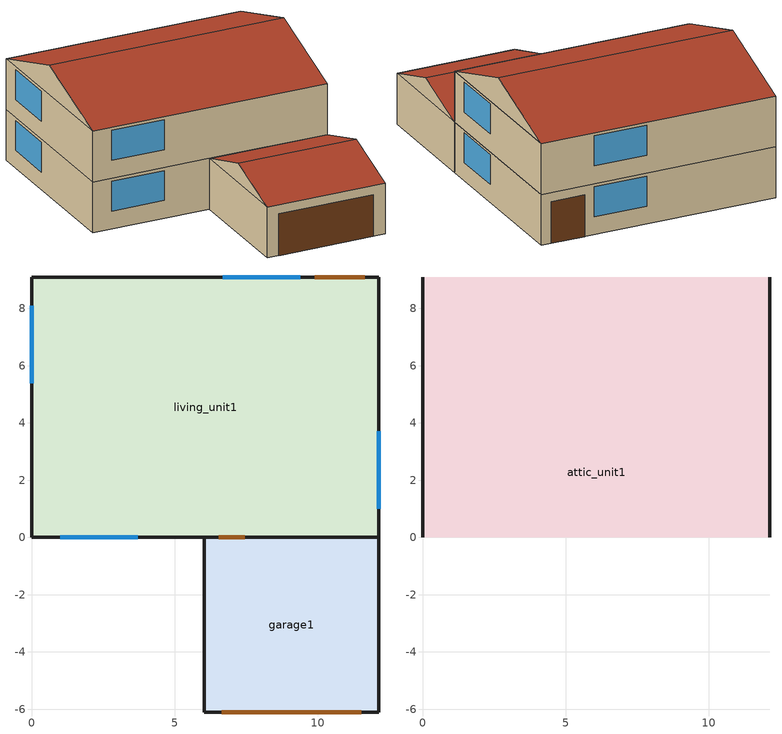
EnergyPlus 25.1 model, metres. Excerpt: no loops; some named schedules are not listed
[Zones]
living_unit1
 floor adiabatic (Interior Floor): 0,0 0,9.1 12.13,9.1 12.13,0 z2.6
 floor ground (Interior Floor): 0,0 0,9.1 12.13,9.1 12.13,0 z0.01
 wall outside (Exterior Wall): 12.13,0 12.13,9.1 0,9.1 0,0 6.04,0 z0.01:2.6; 0,0 12.13,0 12.13,9.1 0,9.1 0,0 z2.6:5.19
 wall to garage1 (Exterior Wall): 6.04,0 12.13,0 z0.01:2.6
 window (Exterior Window): 1,0 3.71,0 / 9.39,9.1 6.68,9.1 / 12.13,1 12.13,3.71 / 0,8.1 0,5.39 z0.92:2.45; 1,0 3.71,0 / 9.39,9.1 6.68,9.1 / 12.13,1 12.13,3.71 / 0,8.1 0,5.39 z3.52:5.04
 door (Exterior Door): 11.63,9.1 9.89,9.1 z0.01:2.14
 door inside (Exterior Door): 6.54,0 7.45,0 z0.01:2.14
 ceiling to attic_unit1 (Interior Ceiling): 0,0 12.13,0 12.13,9.1 0,9.1 z5.19
garage1
 floor ground (Interior Floor): 6.04,-6.1 6.04,0 12.13,0 12.13,-6.1 z0.01
 wall outside (Gable_end): 6.04,0 6.04,-6.1 12.13,-6.1 12.13,0 z0.01:2.6; 12.13,-6.1,2.6 12.13,0,2.6 12.13,-3.05,3.61; 6.04,0,2.6 6.04,-6.1,2.6 6.04,-3.05,3.61
 door (Exterior Door): 6.65,-6.1 11.52,-6.1 z0.01:2.14
 roof outside (Exterior Roof): 6.04,-6.1,2.6 12.13,-6.1,2.6 12.13,-3.05,3.61 6.04,-3.05,3.61; 12.13,0,2.6 6.04,0,2.6 6.04,-3.05,3.61 12.13,-3.05,3.61
attic_unit1
 wall outside (Gable_end): 12.13,0,5.19 12.13,9.1,5.19 12.13,4.55,6.7; 0,9.1,5.19 0,0,5.19 0,4.55,6.7
 roof outside (Exterior Roof): 0,0,5.19 12.13,0,5.19 12.13,4.55,6.7 0,4.55,6.7; 12.13,9.1,5.19 0,9.1,5.19 0,4.55,6.7 12.13,4.55,6.7
[Building]
US+SF+CZ3AWH+elecres+slab+IECC_2024: North Axis=0; Terrain=Suburbs; Loads Convergence Tolerance Value=0.04; Temperature Convergence Tolerance Value=0.4; Solar Distribution=FullExterior; Maximum Number of Warmup Days=25; Minimum Number of Warmup Days=6
[Site:Location]
Montgomery Dannelly Field_AL_USA Design_Conditions: Latitude=32.3; Longitude=-86.4; Time Zone=-6; Elevation=62
[SizingPeriod:DesignDay] Day of Month=21; DryBulb Temperature Range Modifier Type=DefaultMultipliers; Humidity Condition Type=Wetbulb; Barometric Pressure=100582; Rain Indicator=No; Snow Indicator=No; Daylight Saving Time Indicator=No
Name | Month | Day Type | Maximum DryBulb Temperature | Daily DryBulb Temperature Range | Wetbulb or DewPoint at Maximum DryBulb | Wind Speed | Wind Direction | Solar Model Indicator | Sky Clearness | ASHRAE Clear Sky Optical Depth for Beam Irradiance taub | ASHRAE Clear Sky Optical Depth for Diffuse Irradiance taud
Montgomery Dannelly Field Ann Htg 99.6% Condns DB | 1 | WinterDesignDay | -4.6 | 0 | -4.6 | 2.6 | 310 | ASHRAEClearSky | 0
Montgomery Dannelly Field Ann Clg .4% Condns DB=>MWB | 7 | SummerDesignDay | 35.7 | 10.9 | 24.7 | 3.1 | 300 | ASHRAETau |  | 0.573 | 1.761
[Site:WaterMainsTemperature]
Calculation Method=Correlation; Annual Average Outdoor Air Temperature=17.95; Maximum Difference In Monthly Average Outdoor Air Temperatures=19.7
[Material]
Name | Roughness | Thickness | Conductivity | Density | Specific Heat | Thermal Absorptance | Solar Absorptance | Visible Absorptance
sheathing_consol_layer | Rough | 0.0127 | 0.0940184 | 685.008 | 1172.332
ceil_consol_layer | Rough | 0.340392 | 0.0617176 | 41.9286 | 776.251
wall_consol_layer | Rough | 0.1397 | 0.057165 | 120.801 | 1036.26
Asphalt_shingle | MediumRough | 0.00633985 | 0.08186 | 1121.29 | 1255.2 | 0.9 | 0.75
cement_stucco | MediumSmooth | 0.01905 | 0.721 | 1865.58 | 878.64
syn_stucco | MediumSmooth | 0.003048 | 0.0865 | 400 | 878.64 | 0.7
Drywall_1/2in | MediumSmooth | 0.0127 | 0.16009 | 800.923 | 1087.84
OSB_5/8in | MediumSmooth | 0.015875 | 0.1163 | 544.627 | 1213.36
OSB_7/16in | MediumSmooth | 0.0111125 | 0.1163 | 544.627 | 1213.36
Plywood_3/4in | Rough | 0.01905 | 0.115458 | 544.68 | 674.54 | 0.9 | 0.7 | 0.7
Carpet_n_pad | MediumSmooth | 0.0254001 | 0.0601314 | 32.0369 | 836.8 | 0.9 | 0.7 | 0.7
OSB_1/2in | MediumSmooth | 0.0127 | 0.1163 | 544.627 | 1213.36 | 0.9 | 0.7 | 0.7
door_const | Smooth | 0.0422696 | 0.0720096 | 512.64 | 767.58
Std Wood 6inch | MediumSmooth | 0.15 | 0.12 | 540 | 1210 | 0.9 | 0.7 | 0.7
[Material:NoMass]
Bldg_paper_felt: Roughness=Smooth; Thermal Resistance=0.0105666
[Material:AirGap]
Air_4_in_vert: Thermal Resistance=0.158499
[WindowMaterial:SimpleGlazingSystem]
Glass: UFactor=1.70358; Solar Heat Gain Coefficient=0.216875; Visible Transmittance=0.88
[WindowMaterial:Blind]
int_blind: Slat Orientation=Horizontal; Slat Width=0.025; Slat Separation=0.01875; Slat Thickness=0.001; Slat Angle=45; Slat Conductivity=221; Slat Beam Solar Transmittance=0; Front Side Slat Beam Solar Reflectance=0.5; Back Side Slat Beam Solar Reflectance=0.5; Slat Diffuse Solar Transmittance=0; Front Side Slat Diffuse Solar Reflectance=0.5; Back Side Slat Diffuse Solar Reflectance=0.5; Slat Beam Visible Transmittance=0; Front Side Slat Beam Visible Reflectance=0.5; Back Side Slat Beam Visible Reflectance=0.5; Slat Diffuse Visible Transmittance=0; Front Side Slat Diffuse Visible Reflectance=0.5; Back Side Slat Diffuse Visible Reflectance=0.5; Slat Infrared Hemispherical Transmittance=0; Front Side Slat Infrared Hemispherical Emissivity=0.9; Back Side Slat Infrared Hemispherical Emissivity=0.9; Blind to Glass Distance=0.05; Blind Top Opening Multiplier=0.5; Blind Bottom Opening Multiplier=0.5; Blind Left Side Opening Multiplier=0.5; Blind Right Side Opening Multiplier=0.5
[Construction]
Exterior Wall: syn_stucco, sheathing_consol_layer, OSB_7/16in, wall_consol_layer, Drywall_1/2in
InteriorFurnishings: Std Wood 6inch
Interior Floor: Plywood_3/4in, Carpet_n_pad
Interior Ceiling: ceil_consol_layer, Drywall_1/2in
Exterior Roof: Asphalt_shingle, OSB_1/2in
Exterior Window: Glass
Exterior Door: door_const
Gable_end: cement_stucco, Bldg_paper_felt, OSB_5/8in, Air_4_in_vert, Drywall_1/2in
window_w_blinds: Glass, int_blind
[Zone] Multiplier=1
living_unit1; garage1; attic_unit1
[WindowShadingControl]
Shades-living_unit1: Zone=living_unit1; Shading Type=InteriorBlind; Construction with Shading=window_w_blinds; Shading Control Type=OnIfScheduleAllows; Schedule=shading_2012iecc; Shading Control Is Scheduled=Yes; Glare Control Is Active=No; Multiple Surface Control Type=Sequential; Fenestration Surface 1=Window_ldf_1.unit1; Fenestration Surface 2=Window_ldb_1.unit1; Fenestration Surface 3=Window_sdr_1.unit1; Fenestration Surface 4=Window_sdl_1.unit1; Fenestration Surface 5=Window_ldf_2.unit1; Fenestration Surface 6=Window_ldb_2.unit1; Fenestration Surface 7=Window_sdr_2.unit1; Fenestration Surface 8=Window_sdl_2.unit1
[InternalMass]
Internalmass_unit1: Construction=InteriorFurnishings; Zone or ZoneList=living_unit1; Surface Area=9.89591
[Shading:Overhang] Height above Window or Door=0; Tilt Angle from WindowDoor=90; Left extension from WindowDoor Width=0; Right extension from WindowDoor Width=0; Depth=0.0152439
Name | Window or Door
Overhang_sdr_1.unit1 | Window_sdr_1.unit1
Overhang_sdr_2.unit1 | Window_sdr_2.unit1
[GroundHeatTransfer:Control]
gtp_control: Run Basement Preprocessor=no; Run Slab Preprocessor=yes
[GroundHeatTransfer:Slab:Materials]
NMAT Number of materials=2; ALBEDO Surface Albedo No Snow=0.16; ALBEDO Surface Albedo Snow=0.4; EPSLW Surface Emissivity No Snow=0.9; EPSLW Surface Emissivity Snow=0.9; Z0 Surface Roughness No Snow=0.75; Z0 Surface Roughness Snow=0.05; HIN Indoor HConv Downward Flow=6; HIN Indoor HConv Upward=9
[GroundHeatTransfer:Slab:MatlProps]
RHO Slab Material density=2300; RHO Soil Density=1200; CP Slab CP=650; CP Soil CP=1200; TCON Slab k=0.9; TCON Soil k=1
[GroundHeatTransfer:Slab:BoundConds]
EVTR Is surface evapotranspiration modeled=FALSE; FIXBC is the lower boundary at a fixed temperature=TRUE; TDEEPin=10; USRHflag Is the ground surface h specified by the user=FALSE
[GroundHeatTransfer:Slab:BldgProps]
IYRS Number of years to iterate=10; Shape Slab shape=0; HBLDG Building height=4; TIN1 January Indoor Average Temperature Setpoint=22.22; TIN2 February Indoor Average Temperature Setpoint=22.22; TIN3 March Indoor Average Temperature Setpoint=22.22; TIN4 April Indoor Average Temperature Setpoint=22.22; TIN5 May Indoor Average Temperature Setpoint=22.22; TIN6 June Indoor Average Temperature Setpoint=23.88; TIN7 July Indoor Average Temperature Setpoint=23.88; TIN8 August Indoor Average Temperature Setpoint=23.88; TIN9 September Indoor Average Temperature Setpoint=23.88; TIN10 October Indoor Average Temperature Setpoint=22.22; TIN11 November Indoor Average Temperature Setpoint=22.22; TIN12 December Indoor Average Temperature Setpoint=22.22; TINAmp Daily Indoor sine wave variation amplitude=0; ConvTol Convergence Tolerance=0.1
[GroundHeatTransfer:Slab:Insulation]
RINS R value of under slab insulation=0; DINS Width of strip of under slab insulation=0; RVINS R value of vertical insulation=1.761; ZVINS Depth of vertical insulation=0.6; IVINS Flag Is there vertical insulation=1
[GroundHeatTransfer:Slab:EquivalentSlab]
APRatio The area to perimeter ratio for this slab=2.59995; SLABDEPTH Thickness of slab on grade=0.1; CLEARANCE Distance from edge of slab to domain edge=15; ZCLEARANCE Distance from bottom of slab to domain bottom=15
[GroundHeatTransfer:Basement:SimParameters]
F Multiplier for the ADI solution=0.1; IYRS Maximum number of yearly iterations=15
[GroundHeatTransfer:Basement:MatlProps]
NMAT Number of materials in this domain=6; Density for Foundation Wall=2243; density for Floor Slab=2243; density for Ceiling=311; density for Soil=1500; density for Gravel=2000; density for Wood=449; Specific heat for foundation wall=880; Specific heat for floor slab=880; Specific heat for ceiling=1530; Specific heat for soil=840; Specific heat for gravel=720; Specific heat for wood=1530; Thermal conductivity for foundation wall=1.4; Thermal conductivity for floor slab=1.4; Thermal conductivity for ceiling=0.09; thermal conductivity for soil=1.1; thermal conductivity for gravel=1.9; thermal conductivity for wood=0.12
[GroundHeatTransfer:Basement:Insulation]
REXT R Value of any exterior insulation=1.761e-05; INSFULL Flag Is the wall fully insulated=True
[GroundHeatTransfer:Basement:SurfaceProps]
ALBEDO Surface albedo for No snow conditions=0.16; ALBEDO Surface albedo for snow conditions=0.4; EPSLN Surface emissivity No Snow=0.94; EPSLN Surface emissivity with Snow=0.86; VEGHT Surface roughness No snow conditions=6; VEGHT Surface roughness Snow conditions=0.25; PET Flag Potential evapotranspiration on=False
[GroundHeatTransfer:Basement:BldgData]
DWALL Wall thickness=0.2; DSLAB Floor slab thickness=0.243828; DGRAVXY Width of gravel pit beside basement wall=0.3; DGRAVZN Gravel depth extending above the floor slab=0.2; DGRAVZP Gravel depth below the floor slab=0.1
[GroundHeatTransfer:Basement:Interior]
COND Flag Is the basement conditioned=True; HIN Downward convection only heat transfer coefficient=0.92; HIN Upward convection only heat transfer coefficient=4.04; HIN Horizontal convection only heat transfer coefficient=3.08; HIN Downward combined convection and radiation heat transfer coefficient=6.13; HIN Upward combined convection and radiation heat transfer coefficient=9.26; HIN Horizontal combined convection and radiation heat transfer coefficient=8.29
[GroundHeatTransfer:Basement:ComBldg]
January average temperature=21; February average temperature=21; March average temperature=21; April average temperature=21; May average temperature=24; June average temperature=24; July average temperature=24; August average temperature=24; September average temperature=24; October average temperature=24; November average temperature=21; December average temperature=21; Daily variation sine wave amplitude=21
[GroundHeatTransfer:Basement:EquivSlab]
APRatio The area to perimeter ratio for this slab=2.59995; EquivSizing Flag=True
[GroundHeatTransfer:Basement:EquivAutoGrid]
CLEARANCE Distance from outside of wall to edge of 3D ground domain=15; SlabDepth Thickness of the floor slab=0.1; BaseDepth Depth of the basement wall below grade=1.21914
[People]
people_unit1: Zone or ZoneList or Space or SpaceList=living_unit1; Number of People Schedule=Occupancy; Number of People Calculation Method=People; Number of People=3; Fraction Radiant=0; Sensible Heat Fraction=autocalculate; Activity Level Schedule=activity_sch; Enable ASHRAE 55 Comfort Warnings=No; Mean Radiant Temperature Calculation Type=EnclosureAveraged
[Lights] Zone or ZoneList or Space or SpaceList=living_unit1; Schedule=InteriorLightingHE; Design Level Calculation Method=LightingLevel; Return Air Fraction=0; Fraction Radiant=0.6; Fraction Visible=0.2; Fraction Replaceable=0
Name | Lighting Level
Living Hardwired Lighting1 | 232.336
Living Plug-in Lighting1 | 105.654
[ElectricEquipment] Zone or ZoneList or Space or SpaceList=living_unit1; Design Level Calculation Method=EquipmentLevel
Name | Schedule | Design Level | Fraction Latent | Fraction Radiant | Fraction Lost | EndUse Subcategory
dishwasher1 | DishWasher_equip_sch | 37.141 | 0.15 | 0.6 | 0.25 | dishwasher
refrigerator1 | Refrigerator | 84.3882 | 0 | 1 | 0 | refrigerator
clotheswasher1 | ClothesWasher_equip_sch | 12.6932 | 0 | 0.8 | 0.2 | clotheswasher
electric_dryer1 | ClothesDryer | 213.065 | 0.05 | 0.15 | 0.8 | electric_dryer
electric_range1 | CookingRange | 248.154 | 0.3 | 0.4 | 0.3 | electric_range
television1 | InteriorLighting | 0 | 0 | 1 | 0 | television
electric_mels1 | MiscPlugLoad | 567.464 | 0.06 | 0.69 | 0.25 | electric_mels
IECC_Adj1 | MiscPlugLoad | 340.847 | 0.062439 | 0.411909 | 0.251045 | IECC_adj
[ZoneVentilation:DesignFlowRate]
Ventilation_unit1: Zone or ZoneList or Space or SpaceList=living_unit1; Schedule=always_avail; Design Flow Rate Calculation Method=Flow/Zone; Design Flow Rate=0; Ventilation Type=Exhaust; Fan Pressure Rise=0; Fan Total Efficiency=0.6; Constant Term Coefficient=1; Temperature Term Coefficient=0; Velocity Term Coefficient=0; Velocity Squared Term Coefficient=0; Minimum Indoor Temperature=-100; Maximum Indoor Temperature=100; Delta Temperature=-100; Minimum Outdoor Temperature=-100; Maximum Outdoor Temperature=100; Maximum Wind Speed=40
[Exterior:Lights]
Name | Schedule | Design Level | EndUse Subcategory
Exterior-Lights_unit1 | ExteriorLighting | 43.2425 | Exterior-Lights
Garage-Lights_unit1 | InteriorLightingHE | 7.16295 | Garage-Lights
[Fan:ZoneExhaust]
Zone Exhaust Fan_unit1: Availability Schedule=PowerOutage_Avail; Fan Total Efficiency=0.6; Pressure Rise=454.046; Maximum Flow Rate=0.0283168; EndUse Subcategory=Ventilation; System Availability Manager Coupling Mode=Decoupled
[AvailabilityManager:Scheduled]
System availability: Schedule=PowerOutage_Avail
[Schedule:Day:Hourly]
OccupancyDay: 1, 1, 1, 1, 1, 1, 1, 0.8831, 0.40861, 0.24189, 0.24189, 0.24189, 0.24189, 0.24189, 0.24189, 0.24189, 0.29498, 0.5531, 0.89693, 0.89693, 0.89693, 1, 1, 1
LightingDay: 0.0625, 0.0625, 0.0625, 0.0625, 0.1875, 0.390625, 0.4375, 0.390625, 0.171875, 0.117188, 0.117188, 0.117188, 0.117188, 0.117188, 0.117188, 0.203125, 0.4375, 0.609375, 0.820312, 0.984375, 1, 0.6875, 0.382812, 0.15625
ExteriorLightingDay: 1, 1, 1, 1, 1, 1, 0, 0, 0, 0, 0, 0, 0, 0, 0, 0, 0, 0, 1, 1, 1, 1, 1, 1
LightingDay_EELighting: 0.06875, 0.06875, 0.06875, 0.06875, 0.20625, 0.429688, 0.48125, 0.429688, 0.189062, 0.128906, 0.128906, 0.128906, 0.128906, 0.128906, 0.128906, 0.223438, 0.48125, 0.670312, 0.902344, 1, 1, 0.75625, 0.421094, 0.171875
RefrigeratorDay: 0.8, 0.782696, 0.765594, 0.742857, 0.731388, 0.731388, 0.75996, 0.8, 0.817103, 0.828571, 0.8, 0.8, 0.839839, 0.839839, 0.828571, 0.839839, 0.885714, 0.971429, 1, 0.971429, 0.942857, 0.925553, 0.885714, 0.828571
MiscPlugLoadDay: 0.60749, 0.559339, 0.552853, 0.545071, 0.524481, 0.585279, 0.676232, 0.718547, 0.60749, 0.517023, 0.529183, 0.529345, 0.520428, 0.538424, 0.568742, 0.600357, 0.710117, 0.862678, 0.936608, 0.966764, 1, 0.976654, 0.845169, 0.734436
CookingRangeDay: 0.0471585, 0.0471585, 0.0235459, 0.0235459, 0.0471585, 0.0707044, 0.165088, 0.283018, 0.306564, 0.320771, 0.283018, 0.330176, 0.377335, 0.306564, 0.292423, 0.377335, 0.613194, 1, 0.778348, 0.400947, 0.235859, 0.165088, 0.103722, 0.0707044
DishwasherWeekday_equip_sch: 0.129162, 0.0573867, 0.042998, 0.0286934, 0.0286934, 0.0860801, 0.172244, 0.258408, 0.488208, 0.545594, 0.473819, 0.402044, 0.344573, 0.387655, 0.315879, 0.301491, 0.315879, 0.416348, 0.732312, 0.933333, 0.761005, 0.559983, 0.373266, 0.258408
DishwasherWeekend_equip_sch: 0.138388, 0.0614858, 0.0460692, 0.0307429, 0.0307429, 0.0922286, 0.184547, 0.276866, 0.52308, 0.584565, 0.507663, 0.430761, 0.369185, 0.415344, 0.338442, 0.323026, 0.338442, 0.446087, 0.78462, 1, 0.815362, 0.599982, 0.399928, 0.276866
DishwasherVacation_equip_sch; ClothesWasherVacation_equip_sch; ClothesDryerVacation: 0, 0, 0, 0, 0, 0, 0, 0, 0, 0, 0, 0, 0, 0, 0, 0, 0, 0, 0, 0, 0, 0, 0, 0
ClothesWasherWeekday_equip_sch: 0.0887931, 0.0710155, 0.0354602, 0.0354602, 0.0710155, 0.106571, 0.213142, 0.461934, 0.692948, 0.817391, 0.799614, 0.710725, 0.639615, 0.568599, 0.497489, 0.461934, 0.479711, 0.461934, 0.461934, 0.461934, 0.461934, 0.444156, 0.30203, 0.159904
ClothesWasherWeekend_equip_sch: 0.10863, 0.0868807, 0.0433822, 0.0433822, 0.0868807, 0.130379, 0.260758, 0.565131, 0.847755, 1, 0.978251, 0.869505, 0.782508, 0.695627, 0.60863, 0.565131, 0.586881, 0.565131, 0.565131, 0.565131, 0.565131, 0.543382, 0.369505, 0.195627
ClothesDryerWeekday: 0.0996819, 0.0598091, 0.0398727, 0.0199364, 0.0398727, 0.0598091, 0.159491, 0.318982, 0.486427, 0.685791, 0.785473, 0.817391, 0.7456, 0.677837, 0.610073, 0.578155, 0.558218, 0.546236, 0.518346, 0.510391, 0.5263, 0.546236, 0.4386, 0.239236
ClothesDryerWeekend: 0.121951, 0.0731707, 0.0487805, 0.0243902, 0.0487805, 0.0731707, 0.195122, 0.390244, 0.595097, 0.839, 0.960951, 1, 0.91217, 0.829268, 0.746366, 0.707317, 0.682927, 0.668268, 0.634146, 0.624415, 0.643878, 0.668268, 0.536585, 0.292683
[SCHEDULE:DAY:HOURLY]
PowerOutage_Day: 0, 0, 0, 0, 0, 0, 0, 0, 0, 0, 0, 0, 0, 0, 0, 0, 0, 0, 0, 0, 0, 0, 0, 0
[Schedule:Week:Compact]
RefrigeratorWeek: For: AllDays, RefrigeratorDay
MiscPlugLoadWeek: For: AllDays, MiscPlugLoadDay
CookingRangeWeek: For: AllDays, CookingRangeDay
DishwasherWeek_equip_sch: For: Weekdays, DishwasherWeekday_equip_sch, For: CustomDay1, DishwasherVacation_equip_sch, For: AllOtherDays, DishwasherWeekend_equip_sch
ClothesWasherWeek_equip_sch: For: Weekdays, ClothesWasherWeekday_equip_sch, For: CustomDay1, ClothesWasherVacation_equip_sch, For: AllOtherDays, ClothesWasherWeekend_equip_sch
ClothesDryerWeek: For: Weekdays, ClothesDryerWeekday, For: CustomDay1, ClothesDryerVacation, For: AllOtherDays, ClothesDryerWeekend
OccupancyWeek: AllDays, OccupancyDay
LightingProfileWeek: For: AllDays, LightingDay
LightingProfileWeek_EELighting: For: AllDays, LightingDay_EELighting
ExteriorLightingProfileWeek: For: AllDays, ExteriorLightingDay
[SCHEDULE:WEEK:COMPACT]
PowerOutage_Week: For: AllDays, PowerOutage_Day
[Schedule:Year]
Occupancy: OccupancyWeek, 1, 1, 12, 31
InteriorLighting: LightingProfileWeek, 1, 1, 7, 15, PowerOutage_Week, 7, 16, 7, 18, LightingProfileWeek, 7, 19, 12, 15, PowerOutage_Week, 12, 16, 12, 18, LightingProfileWeek, 12, 19, 12, 31
InteriorLightingHE: LightingProfileWeek_EELighting, 1, 1, 7, 15, PowerOutage_Week, 7, 16, 7, 18, LightingProfileWeek_EELighting, 7, 19, 12, 15, PowerOutage_Week, 12, 16, 12, 18, LightingProfileWeek_EELighting, 12, 19, 12, 31
ExteriorLighting: ExteriorLightingProfileWeek, 1, 1, 12, 31
Refrigerator: RefrigeratorWeek, 1, 1, 7, 15, PowerOutage_Week, 7, 16, 7, 18, RefrigeratorWeek, 7, 19, 12, 15, PowerOutage_Week, 12, 16, 12, 18, RefrigeratorWeek, 12, 19, 12, 31
MiscPlugLoad: MiscPlugLoadWeek, 1, 1, 7, 15, PowerOutage_Week, 7, 16, 7, 18, MiscPlugLoadWeek, 7, 19, 12, 15, PowerOutage_Week, 12, 16, 12, 18, MiscPlugLoadWeek, 12, 19, 12, 31
CookingRange: CookingRangeWeek, 1, 1, 7, 15, PowerOutage_Week, 7, 16, 7, 18, CookingRangeWeek, 7, 19, 12, 15, PowerOutage_Week, 12, 16, 12, 18, CookingRangeWeek, 12, 19, 12, 31
Dishwasher_equip_sch: DishwasherWeek_equip_sch, 1, 1, 7, 15, PowerOutage_Week, 7, 16, 7, 18, DishwasherWeek_equip_sch, 7, 19, 12, 15, PowerOutage_Week, 12, 16, 12, 18, DishwasherWeek_equip_sch, 12, 19, 12, 31
ClothesWasher_equip_sch: ClothesWasherWeek_equip_sch, 1, 1, 7, 15, PowerOutage_Week, 7, 16, 7, 18, ClothesWasherWeek_equip_sch, 7, 19, 12, 15, PowerOutage_Week, 12, 16, 12, 18, ClothesWasherWeek_equip_sch, 12, 19, 12, 31
ClothesDryer: ClothesDryerWeek, 1, 1, 7, 15, PowerOutage_Week, 7, 16, 7, 18, ClothesDryerWeek, 7, 19, 12, 15, PowerOutage_Week, 12, 16, 12, 18, ClothesDryerWeek, 12, 19, 12, 31
[Schedule:Compact]
activity_sch: Through: 12/31, For: AllDays, Until: 24:00, 117.28
shading_2012iecc: Through: 12/31, For: AllDays, Until 24:00, 0
always_avail: Through: 12/31, For: AllDays, Until: 24:00, 1
[SCHEDULE:COMPACT]
PowerOutage_Avail: Through: 7/15, For: AllDays, Until: 24:00, 1, Through: 7/18, For: AllDays, Until: 24:00, 0, Through: 12/15, For: AllDays, Until: 24:00, 1, Through: 12/18, For: AllDays, Until: 24:00, 0, Through: 12/31, For: AllDays, Until: 24:00, 1
[AirflowNetwork:MultiZone:Zone] Indoor and Outdoor Temperature Difference Upper Limit for Minimum Venting Open Factor=100; Indoor and Outdoor Enthalpy Difference Upper Limit for Minimum Venting Open Factor=300000
Name | Ventilation Control Mode | Minimum Venting Open Factor | Indoor and Outdoor Temperature Difference Lower Limit For Maximum Venting Open Factor | Indoor and Outdoor Enthalpy Difference Lower Limit For Maximum Venting Open Factor | Venting Availability Schedule
living_unit1; garage1 | NoVent | 0 | 0 | 0
attic_unit1 | Constant |  |  |  | inf_sch
[AirflowNetwork:MultiZone:Surface] WindowDoor Opening Factor or Crack Factor=1
Roof_front_unit1: Leakage Component=AtticVent; Ventilation Control Mode=Constant; Minimum Venting Open Factor=0; Indoor and Outdoor Temperature Difference Upper Limit for Minimum Venting Open Factor=100; Indoor and Outdoor Enthalpy Difference Upper Limit for Minimum Venting Open Factor=300000; Venting Availability Schedule=inf_sch
Roof_back_unit1; Roof_right_unit1; Roof_left_unit1: Leakage Component=AtticVent; Ventilation Control Mode=Constant; Indoor and Outdoor Temperature Difference Upper Limit for Minimum Venting Open Factor=100; Indoor and Outdoor Enthalpy Difference Upper Limit for Minimum Venting Open Factor=300000; Venting Availability Schedule=inf_sch
Roof_front_garage1; Roof_back_garage1: Leakage Component=ZoneLeak_GarageRoof; Ventilation Control Mode=NoVent
Roof_right_garage1; Roof_left_garage1: Leakage Component=ZoneLeak_GarageGable; Ventilation Control Mode=NoVent
Wall_ldf_1.garage1: Leakage Component=ZoneLeak_GarageShortWall; Ventilation Control Mode=NoVent
Wall_ldb_1.garage1: Leakage Component=ZoneLeak_GarageSharedWall; Ventilation Control Mode=NoVent
Wall_sdl_1.garage1; Wall_sdr_1.garage1: Leakage Component=ZoneLeak_GarageLongWall; Ventilation Control Mode=NoVent
ceiling_unit1: Leakage Component=ZoneLeak_Ceiling; Ventilation Control Mode=NoVent
Wall_ldf_1.unit1; Wall_ldb_1.unit1; Wall_ldf_2.unit1; Wall_ldb_2.unit1: Leakage Component=ZoneLeak_LongWall; Ventilation Control Mode=NoVent
Wall_sdl_1.unit1; Wall_sdr_1.unit1; Wall_sdr_2.unit1; Wall_sdl_2.unit1: Leakage Component=ZoneLeak_ShortWall; Ventilation Control Mode=NoVent
Wall_sdr_2.unit1: Leakage Component=Zone Exhaust Fan_unit1; Ventilation Control Mode=Constant
[AirflowNetwork:Distribution:Linkage]
Name | Node 1 | Node 2 | Component | Thermal Zone
MainSupplyLink_unit1 | EquipmentInletNode_unit1 | SplitterNode_unit1 | MainTrunk_unit1 | attic_unit1
ZoneSupplyLink_unit1 | SplitterNode_unit1 | ZoneSupplyNode_unit1 | ZoneSupply1_unit1 | attic_unit1
ZoneSupplyLink2_unit1 | ZoneSupplyNode_unit1 | ZoneSupplyRegisterNode_unit1 ATInlet | ZoneSupply2_unit1 | living_unit1
ZoneSupplyLink2_unit1 ATInlet | ZoneSupplyRegisterNode_unit1 ATInlet | ZoneSupplyRegisterNode_unit1 | ZoneSupplyLink2_unit1 ATInlet Duct | living_unit1
ZoneSupplyConnectionLink_unit1 | ZoneSupplyRegisterNode_unit1 | living_unit1 | ZoneConnectionDuct_unit1
ZoneReturnConnectionLink_unit1 | living_unit1 | ZoneOutletNode_unit1 | ZoneConnectionDuct_unit1
ZoneReturnLink1_unit1 | Zoneoutletnode_unit1 | ZoneReturnNode_unit1 | ZoneReturn1_unit1 | living_unit1
